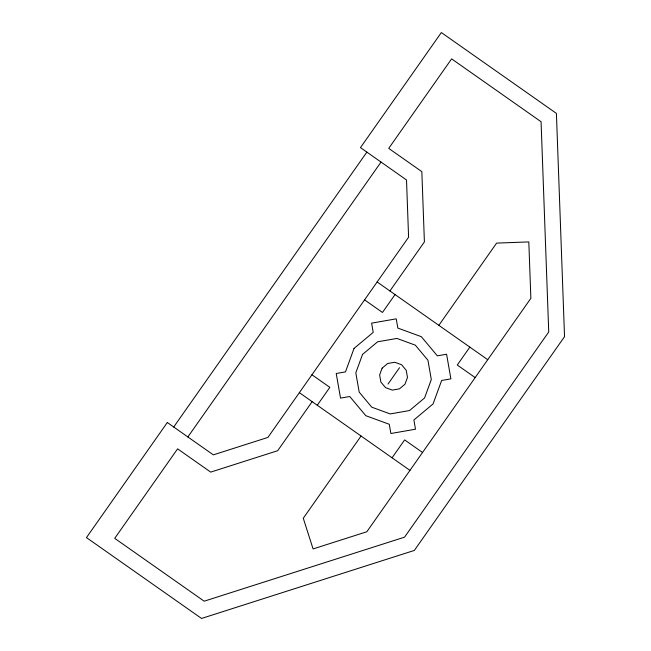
<?xml version="1.0" encoding="UTF-8"?>
<svg xmlns="http://www.w3.org/2000/svg" width="651" height="651" viewBox="0 0 651 651"><rect width="100%" height="100%" fill="white"/><g stroke="black" fill="none" stroke-linecap="round" stroke-linejoin="round"><path stroke-width="0.98" d="M173.711 427.007L366.871 152.114M187.87 436.959L381.03 162.066M312.154 401.651L277.684 450.704L210.712 472.113L177.601 448.848L114.714 538.344L204.162 601.198L404.564 537.156L548.736 331.977L541.071 121.729L451.623 58.875L388.728 148.379L421.84 171.644L424.403 241.912L389.933 290.964M317.265 405.248L329.845 387.345L311.943 374.764M395.051 294.553L382.471 312.456L364.568 299.875M388.037 384.041L399.511 367.709M361.061 436.015L303.276 518.245L313.09 548.931L366.839 531.753L530.866 298.321L528.815 241.92L496.615 243.1L438.839 325.329M392.065 457.808L404.645 439.905L422.54 452.486M469.843 347.113L457.271 365.016L475.165 377.588M377.149 281.981L487.745 359.694M299.37 392.667L409.967 470.38M354.046 348.415L345.461 371.892L336.225 373.503L340.522 398.127L349.758 396.516L365.797 415.688L389.265 424.273L390.885 433.509L415.501 429.212L413.89 419.976L433.061 403.937L441.655 380.469L450.891 378.858L446.586 354.234L437.35 355.845L421.319 336.673L397.842 328.08L396.231 318.844L371.607 323.148L373.218 332.384L354.046 348.415M362.55 354.396L355.812 372.811L359.189 392.138L371.77 407.184L390.193 413.922L409.512 410.553L424.566 397.964L431.304 379.541L427.927 360.223L415.346 345.176L396.923 338.43L377.596 341.808L362.55 354.396M382.121 368.14L379.631 374.935L380.876 382.064L385.522 387.614L392.317 390.104L399.445 388.859L404.995 384.212L407.477 377.417L406.232 370.297L401.594 364.739L394.799 362.257L387.67 363.502L382.121 368.14M167.315 422.515L86.461 537.596L201.533 618.45L414.329 550.437L564.539 336.665L556.41 113.404L441.337 32.55L360.475 147.622L406.509 179.969L408.592 237.224L267.919 437.415L213.341 454.862L167.315 422.515"/></g></svg>
